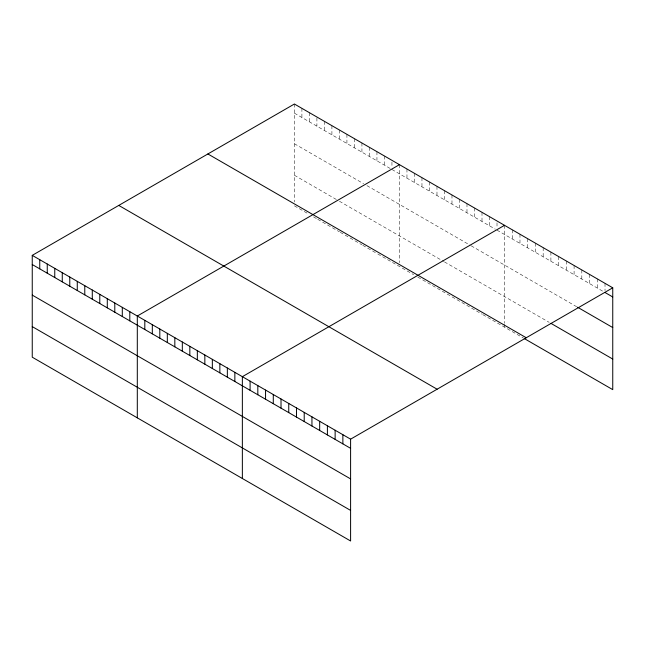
<?xml version="1.0" encoding="UTF-8"?>
<svg xmlns="http://www.w3.org/2000/svg" width="645" height="645" viewBox="0 0 645 645"><rect width="100%" height="100%" fill="white"/><g stroke="black" fill="none" stroke-linecap="round" stroke-linejoin="round"><path stroke-width="0.48" stroke-dasharray="3.23 2.42" d="M294.402 104.014L294.402 202.014M294.402 113.173L390.281 168.53M391.95 169.498L495.344 229.185M497.005 230.152L603.301 291.516M294.402 143.754L363.603 183.712M366.94 185.631L470.326 245.326M471.164 245.801L576.67 306.722M294.402 175.263L337.754 200.289M339.423 201.256L443.647 261.427M444.478 261.91L549.185 322.355M294.402 205.836L308.576 214.019M313.575 216.905L316.913 218.832M317.743 219.316L339.423 231.829M340.262 232.313L361.934 244.826M362.772 245.31L376.946 253.493M377.776 253.977L413.63 274.673M417.799 277.084L482 314.147M482.831 314.631L523.409 338.053M605.018 283.349L605.018 290.677M597.286 278.882L597.286 288.049M589.554 274.423L589.554 283.582M581.822 269.957L581.822 279.116M574.09 265.49L574.09 274.657M566.358 261.031L566.358 270.19M558.635 256.565L558.635 265.724M550.903 252.098L550.903 261.265M543.171 247.64L543.171 256.799M535.439 243.173L535.439 252.34M527.707 238.714L527.707 247.874M519.975 234.248L519.975 243.407M512.243 229.781L512.243 238.948M504.511 225.323L504.511 323.322M504.511 324.274L504.511 327.144M497.005 222.823L497.005 228.314M489.507 216.656L489.507 225.814M482 212.326L482 221.485M474.494 207.988L474.494 217.155M466.988 203.659L466.988 212.818M459.49 199.329L459.49 208.488M451.984 194.992L451.984 204.159M444.478 190.662L444.478 199.821M436.979 186.332L436.979 195.491M429.473 181.995L429.473 191.162M421.967 177.665L421.967 186.824M414.461 173.336L414.461 182.495M406.963 168.998L406.963 178.165M399.457 164.669L399.457 262.668M391.95 162.169L391.95 167.668M384.452 156.001L384.452 165.16M376.946 151.672L376.946 160.831M369.44 147.334L369.44 156.501M361.934 143.005L361.934 152.164M354.436 138.675L354.436 147.834M346.929 134.337L346.929 143.504M339.423 130.008L339.423 139.167M331.917 125.678L331.917 134.837M324.419 121.341L324.419 130.508M316.913 117.93L316.913 126.17M309.406 112.681L309.406 121.841M301.908 108.344L301.908 117.511"/><path stroke-width="0.97" d="M32.25 255.364L350.598 439.164L350.598 540.986L32.25 357.193L32.25 255.364L294.402 104.014L612.75 287.807L612.75 389.636L524.272 338.552M399.457 164.669L137.304 316.018L137.304 417.839M504.511 225.323L242.359 376.672L242.359 478.493M350.598 439.164L612.75 287.807M605.018 292.507L612.75 296.974M577.533 307.214L612.75 327.555M550.903 323.347L612.75 359.055M207.892 153.962L526.239 337.754M118.761 205.416L437.108 389.217M32.25 264.531L350.598 448.323M32.25 295.104L350.598 478.904M32.25 326.612L350.598 510.405M342.866 434.698L342.866 443.857M335.134 430.239L335.134 439.398M327.402 425.773L327.402 434.932M319.67 421.306L319.67 430.473M311.946 416.847L311.946 426.006M304.214 412.381L304.214 421.54M296.482 407.914L296.482 417.081M288.75 403.456L288.75 412.615M281.018 398.989L281.018 408.148M273.286 394.522L273.286 403.689M265.555 390.064L265.555 399.223M257.823 385.597L257.823 394.764M250.091 381.139L250.091 390.298M234.853 372.342L234.853 381.501M227.354 368.005L227.354 377.172M219.848 363.675L219.848 372.834M212.342 359.346L212.342 368.505M204.844 355.008L204.844 364.175M197.338 350.678L197.338 359.837M189.832 346.349L189.832 355.508M182.325 342.011L182.325 351.178M174.827 337.682L174.827 346.841M167.321 333.344L167.321 342.511M159.815 329.014L159.815 338.173M152.317 324.685L152.317 333.844M144.811 320.347L144.811 329.514M129.798 311.688L129.798 320.847M122.3 307.351L122.3 316.518M114.794 303.021L114.794 312.18M107.288 298.691L107.288 307.85M99.782 294.354L99.782 303.521M92.283 290.024L92.283 299.183M84.777 285.695L84.777 294.854M77.271 281.357L77.271 290.524M69.773 277.028L69.773 286.186M62.267 272.698L62.267 281.857M54.761 268.36L54.761 277.527M47.254 264.031L47.254 273.19M39.756 259.701L39.756 268.86"/></g></svg>
